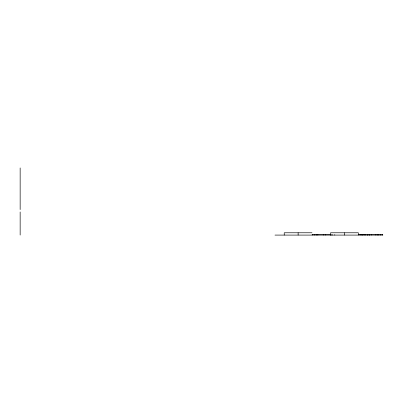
<?xml version="1.0" encoding="UTF-8"?>
<svg xmlns="http://www.w3.org/2000/svg" width="403" height="403" viewBox="0 0 403 403"><rect width="100%" height="100%" fill="white"/><g stroke="black" fill="none" stroke-linecap="round" stroke-linejoin="round"><path stroke-width="0.6" d="M312.028 232.773L284.231 232.773L284.231 235.09M312.028 234.627L330.863 234.627M358.358 234.622L382.85 234.622M274.962 235.09L382.85 235.085M382.291 234.622L382.291 235.085M380.543 234.622L380.543 235.085M378.372 234.622L378.372 235.085M377.581 234.622L377.581 235.085M375.828 234.622L375.828 235.085M371.42 234.622L371.42 235.085M369.546 234.622L369.546 235.085M369.264 234.622L369.249 235.085M367.798 234.622L367.798 235.085M367.405 234.622L367.405 235.085M365.657 234.622L365.657 235.085M364.252 234.622L364.252 235.085M362.987 234.622L362.987 235.085M362.519 234.622L362.519 235.085M361.224 234.622L361.224 235.085M360.106 234.622L360.106 235.085M358.358 235.09L358.358 232.773L330.561 232.773L330.561 235.09M344.459 232.773L344.459 235.09M334.772 234.627L334.772 235.09M332.601 234.627L332.601 235.09M331.694 234.627L331.694 235.09M330.324 234.627L330.324 235.09M325.644 234.627L325.644 235.09M323.473 234.627L323.473 235.09M317.851 234.627L317.851 235.09M316.718 234.627L316.718 235.09M314.758 234.627L314.758 235.09M312.587 234.627L312.587 235.09M298.129 232.773L298.129 235.09M20.15 167.91L20.15 209.61M20.15 211.928L20.15 235.09"/></g></svg>
